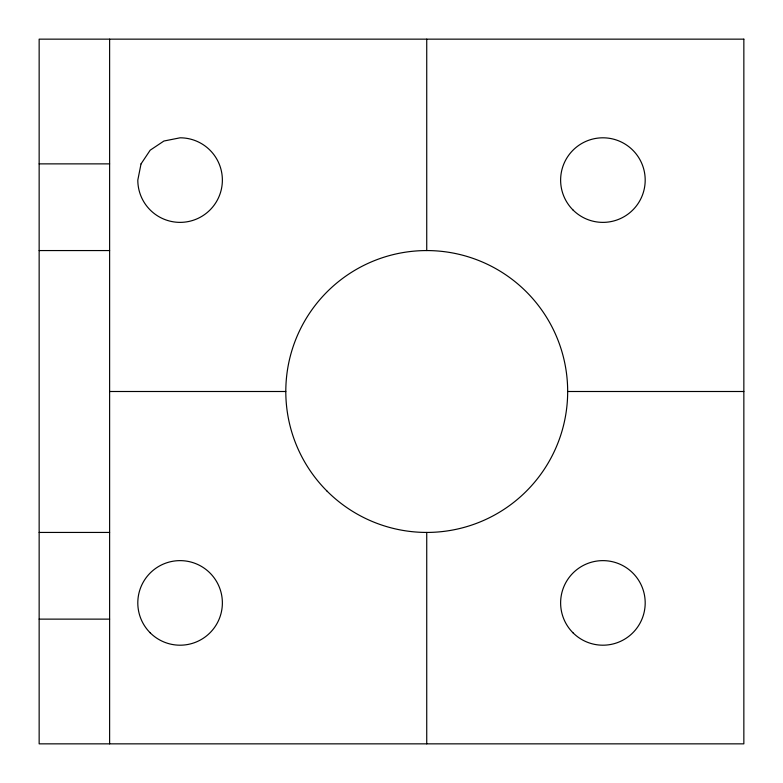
<?xml version="1.0" encoding="UTF-8"?>
<svg xmlns="http://www.w3.org/2000/svg" width="783" height="783" viewBox="0 0 783 783"><rect width="100%" height="100%" fill="white"/><g stroke="black" fill="none" stroke-linecap="round" stroke-linejoin="round"><path stroke-width="1.17" d="M426.735 250.56L426.735 39.15M39.15 163.872L109.62 163.872M39.15 250.56L109.62 250.56M109.62 391.5L285.795 391.5M567.675 391.5L743.85 391.5M39.15 532.44L109.62 532.44M39.15 619.128L109.62 619.128M426.735 532.44L426.735 743.85M109.62 39.15L109.62 743.85M141.028 163.911L137.808 180.09A42.282 42.282 0 0 0 180.09 222.372A42.282 42.282 0 0 0 222.372 180.09A42.282 42.282 0 0 0 180.09 137.808L163.911 141.028L150.189 150.189L141.028 163.911M743.85 39.15L39.15 39.15L39.15 743.85L743.85 743.85L743.85 39.15M573.009 209.991A42.282 42.282 0 0 0 643.753 191.032A42.282 42.282 0 0 0 591.968 139.247A42.282 42.282 0 0 0 573.009 209.991M573.009 632.811A42.282 42.282 0 0 0 643.753 613.852A42.282 42.282 0 0 0 591.968 562.067A42.282 42.282 0 0 0 573.009 632.811M150.189 632.811A42.282 42.282 0 0 0 220.933 613.852A42.282 42.282 0 0 0 169.148 562.067A42.282 42.282 0 0 0 150.189 632.811M327.079 491.156A140.94 140.94 0 0 0 562.869 427.978A140.94 140.94 0 0 0 390.257 255.366A140.94 140.94 0 0 0 327.079 491.156"/></g></svg>
